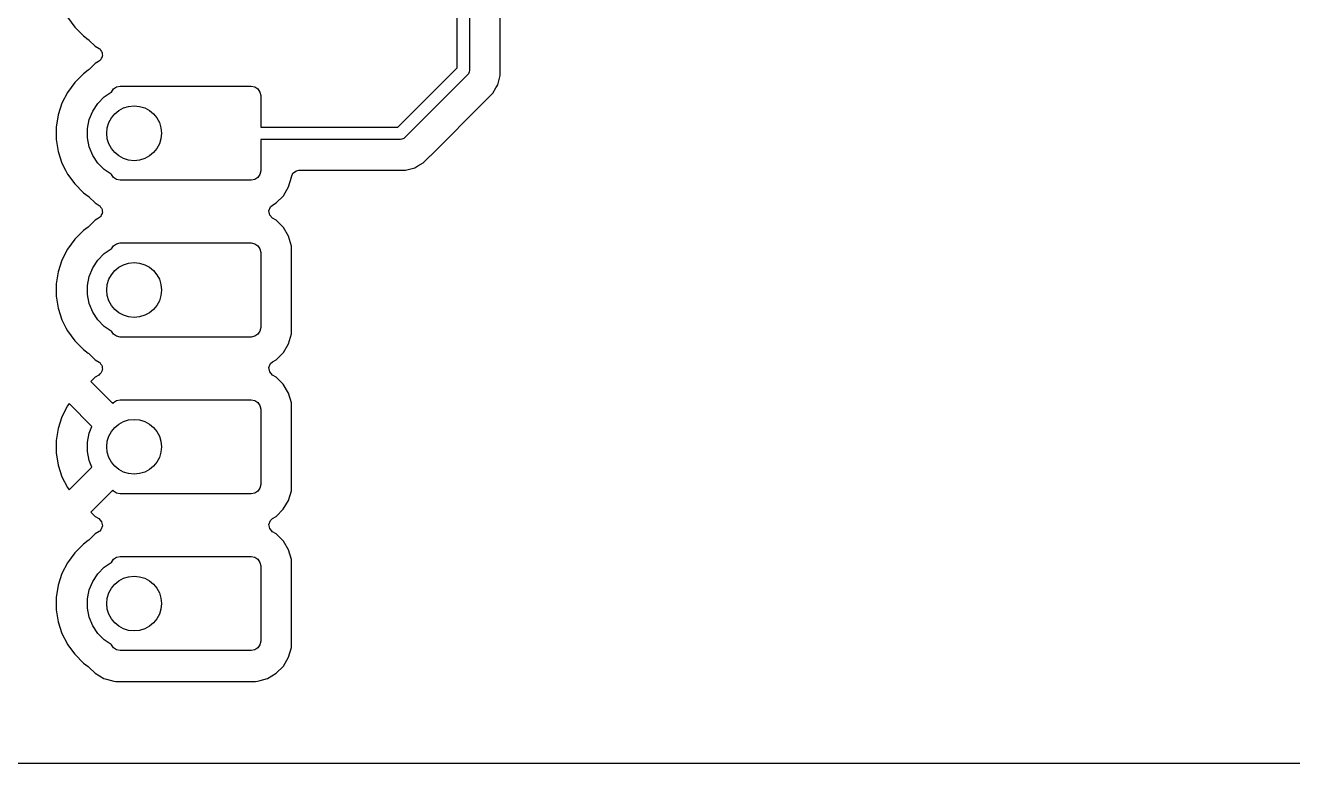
# Model space of a CAD drawing. Extents: x 82 to 229, y -139 to -91.
# Drawn here: x 147.33 to 167.88, y -139.5 to -127.54 of the extents above; entities that cross this region are included whole.
import ezdxf

# ---------------------------------------------------------------- set-up
doc = ezdxf.new("R2010")
doc.units = 0
doc.layers.add('BLACK', color=7, linetype='CONTINUOUS')

msp = doc.modelspace()

# ---------------------------------------------------------------- linework, layer by layer
at = {"layer": 'BLACK', "linetype": 'CONTINUOUS'}
for p, q in [((154.332, -128.228578), (154.332, -112.268)), ((154.532, -112.309422), (154.532, -128.27)), ((155.0325, -128.18333), (155.0325, -112.568097)), ((148.018213, -127.407694), (148.135019, -127.568464)), ((148.135019, -127.568464), (148.135021, -127.568466)), ((148.135021, -127.568466), (148.275539, -127.708984)), ((148.275539, -127.708984), (148.35506, -127.766758)), ((148.35506, -127.766758), (148.361824, -127.772039)), ((148.361824, -127.772039), (148.365998, -127.775537)), ((148.365998, -127.775537), (148.466053, -127.875592)), ((148.466053, -127.875592), (148.531737, -127.914437)), ((148.531737, -127.914437), (148.539522, -127.920962)), ((148.539522, -127.920962), (148.553488, -127.941926)), ((148.553488, -127.941926), (148.570679, -127.960338)), ((148.570679, -127.960338), (148.572528, -127.970506)), ((148.572528, -127.970506), (148.57826, -127.97911)), ((148.466046, -128.156413), (148.369854, -128.252604)), ((148.466053, -128.156408), (148.466046, -128.156413)), ((148.522996, -128.122732), (148.466053, -128.156408)), ((148.535871, -128.111575), (148.522996, -128.122732)), ((148.542609, -128.108363), (148.535871, -128.111575)), ((148.546122, -128.102692), (148.542609, -128.108363)), ((148.556536, -128.093669), (148.546122, -128.102692)), ((148.566143, -128.070381), (148.556536, -128.093669)), ((148.57941, -128.04897), (148.566143, -128.070381)), ((148.57826, -127.97911), (148.578674, -128.004297)), ((148.578674, -128.004297), (148.583182, -128.029079)), ((148.583182, -128.029079), (148.579239, -128.038634)), ((148.579239, -128.038634), (148.57941, -128.04897)), ((148.275536, -128.323018), (148.135021, -128.463533)), ((148.355061, -128.265239), (148.275536, -128.323018)), ((148.369854, -128.252604), (148.355061, -128.265239)), ((153.374578, -129.186), (154.332, -128.228578)), ((154.502711, -128.340711), (153.486711, -129.356711)), ((154.515147, -128.325557), (154.502711, -128.340711)), ((154.530079, -128.289509), (154.515147, -128.325557)), ((154.532, -128.27), (154.530079, -128.289509)), ((154.991577, -128.501785), (155.032501, -128.349057)), ((155.032501, -128.183348), (155.0325, -128.18333)), ((155.032501, -128.190943), (155.032501, -128.183348)), ((155.032501, -128.349057), (155.032501, -128.190943)), ((148.135021, -128.463533), (148.018213, -128.624305)), ((148.728601, -128.618079), (148.761637, -128.568637)), ((148.761637, -128.568637), (148.811079, -128.535601)), ((148.811079, -128.535601), (148.8694, -128.524)), ((148.8694, -128.524), (150.9966, -128.524)), ((150.9966, -128.524), (151.054921, -128.535601)), ((151.054921, -128.535601), (151.104363, -128.568637)), ((151.104363, -128.568637), (151.137399, -128.618079)), ((154.91252, -128.638716), (154.962639, -128.551904)), ((154.962639, -128.551904), (154.991577, -128.501785)), ((148.018213, -128.624305), (147.927996, -128.801365)), ((148.508966, -128.802592), (148.614592, -128.696966)), ((148.614592, -128.696966), (148.727979, -128.621203)), ((148.727979, -128.621203), (148.728601, -128.618079)), ((151.137399, -128.618079), (151.149, -128.6764)), ((151.149, -128.6764), (151.149, -129.186)), ((153.90673, -129.644504), (154.800713, -128.750521)), ((154.800713, -128.750521), (154.800716, -128.75052)), ((154.800716, -128.75052), (154.91252, -128.638716)), ((147.866587, -128.990362), (147.8355, -129.186639)), ((147.927996, -128.801365), (147.866587, -128.990362)), ((148.368811, -129.064803), (148.425976, -128.926796)), ((148.425976, -128.926796), (148.508966, -128.802592)), ((147.8355, -129.186639), (147.8355, -129.38536)), ((148.339669, -129.211311), (148.368811, -129.064803)), ((151.149, -129.186), (153.374578, -129.186)), ((147.8355, -129.38536), (147.866587, -129.581637)), ((148.339669, -129.360689), (148.339669, -129.211311)), ((148.368811, -129.507197), (148.339669, -129.360689)), ((153.416, -129.386), (151.149, -129.386)), ((151.149, -129.386), (151.149, -129.8956)), ((153.435509, -129.384079), (153.416, -129.386)), ((153.471557, -129.369147), (153.435509, -129.384079)), ((153.486711, -129.356711), (153.471557, -129.369147)), ((147.866587, -129.581637), (147.927993, -129.770629)), ((148.425976, -129.645204), (148.368811, -129.507197)), ((147.927993, -129.770629), (147.927994, -129.770632)), ((147.927994, -129.770632), (147.987033, -129.8865)), ((148.508966, -129.769408), (148.425976, -129.645204)), ((148.614592, -129.875034), (148.508966, -129.769408)), ((153.647785, -129.845577), (153.697904, -129.816639)), ((153.697904, -129.816639), (153.784716, -129.76652)), ((153.784716, -129.76652), (153.89652, -129.654716)), ((153.89652, -129.654714), (153.906728, -129.644507)), ((153.89652, -129.654716), (153.89652, -129.654714)), ((153.906728, -129.644507), (153.90673, -129.644504)), ((147.987033, -129.8865), (148.018213, -129.947694)), ((148.018213, -129.947694), (148.135019, -130.108464)), ((148.727979, -129.950796), (148.614592, -129.875034)), ((148.728601, -129.953921), (148.727979, -129.950796)), ((148.761637, -130.003363), (148.728601, -129.953921)), ((148.811079, -130.036399), (148.761637, -130.003363)), ((151.104363, -130.003363), (151.054921, -130.036399)), ((151.137399, -129.953921), (151.104363, -130.003363)), ((151.149, -129.8956), (151.137399, -129.953921)), ((151.600564, -130.156959), (151.646587, -129.998548)), ((151.646587, -129.998545), (151.647726, -129.992312)), ((151.646587, -129.998548), (151.646587, -129.998545)), ((151.647726, -129.992312), (151.649512, -129.992638)), ((151.649512, -129.992638), (151.671294, -129.935486)), ((151.671294, -129.935486), (151.727524, -129.894013)), ((151.727524, -129.894013), (151.77003, -129.8865)), ((151.77003, -129.8865), (153.329331, -129.8865)), ((153.329331, -129.8865), (153.329347, -129.886501)), ((153.329347, -129.886501), (153.336943, -129.886501)), ((153.336943, -129.886501), (153.495054, -129.886501)), ((153.495054, -129.886501), (153.495057, -129.886501)), ((153.495057, -129.886501), (153.647785, -129.845577)), ((148.135019, -130.108464), (148.135021, -130.108466)), ((148.135021, -130.108466), (148.275539, -130.248984)), ((148.8694, -130.048), (148.811079, -130.036399)), ((150.9966, -130.048), (148.8694, -130.048)), ((151.054921, -130.036399), (150.9966, -130.048)), ((151.516592, -130.298947), (151.600564, -130.156959)), ((148.275539, -130.248984), (148.35506, -130.306758)), ((148.35506, -130.306758), (148.361824, -130.312039)), ((148.361824, -130.312039), (148.365998, -130.315537)), ((148.365998, -130.315537), (148.466053, -130.415592)), ((148.466053, -130.415592), (148.531737, -130.454437)), ((151.343004, -130.449268), (151.399947, -130.415592)), ((151.399947, -130.415592), (151.516592, -130.298947)), ((148.531737, -130.454437), (148.539522, -130.460962)), ((148.539522, -130.460962), (148.553488, -130.481926)), ((148.556536, -130.633669), (148.546122, -130.642692)), ((148.553488, -130.481926), (148.570679, -130.500338)), ((148.566143, -130.610381), (148.556536, -130.633669)), ((148.57941, -130.58897), (148.566143, -130.610381)), ((148.570679, -130.500338), (148.572528, -130.510506)), ((148.572528, -130.510506), (148.57826, -130.51911)), ((148.57826, -130.51911), (148.578674, -130.544297)), ((148.578674, -130.544297), (148.583182, -130.569079)), ((148.583182, -130.569079), (148.579239, -130.578634)), ((148.579239, -130.578634), (148.57941, -130.58897)), ((151.282817, -130.542921), (151.309462, -130.478332)), ((151.295321, -130.611663), (151.282817, -130.542921)), ((151.343004, -130.662732), (151.295321, -130.611663)), ((151.309462, -130.478332), (151.343004, -130.449268)), ((148.355061, -130.805239), (148.275536, -130.863018)), ((148.369854, -130.792604), (148.355061, -130.805239)), ((148.466046, -130.696413), (148.369854, -130.792604)), ((148.466053, -130.696408), (148.466046, -130.696413)), ((148.522996, -130.662732), (148.466053, -130.696408)), ((148.535871, -130.651575), (148.522996, -130.662732)), ((148.542609, -130.648363), (148.535871, -130.651575)), ((148.546122, -130.642692), (148.542609, -130.648363)), ((151.399944, -130.696406), (151.343004, -130.662732)), ((151.399952, -130.696412), (151.399944, -130.696406)), ((151.516587, -130.813047), (151.399952, -130.696412)), ((151.51659, -130.813051), (151.516587, -130.813047)), ((151.516592, -130.813053), (151.51659, -130.813051)), ((151.600564, -130.955041), (151.516592, -130.813053)), ((148.135021, -131.003533), (148.018213, -131.164305)), ((148.275536, -130.863018), (148.135021, -131.003533)), ((151.646587, -131.113452), (151.600564, -130.955041)), ((148.018213, -131.164305), (147.927994, -131.341367)), ((148.508966, -131.342592), (148.614592, -131.236966)), ((148.614592, -131.236966), (148.727979, -131.161203)), ((148.727979, -131.161203), (148.728601, -131.158079)), ((148.728601, -131.158079), (148.761637, -131.108637)), ((148.761637, -131.108637), (148.811079, -131.075601)), ((148.811079, -131.075601), (148.8694, -131.064)), ((148.8694, -131.064), (150.9966, -131.064)), ((150.9966, -131.064), (151.054921, -131.075601)), ((151.054921, -131.075601), (151.104363, -131.108637)), ((151.104363, -131.108637), (151.137399, -131.158079)), ((151.137399, -131.158079), (151.149, -131.2164)), ((151.149, -131.2164), (151.149, -132.4356)), ((151.6495, -131.150466), (151.646587, -131.113452)), ((151.6495, -132.501534), (151.6495, -131.150466)), ((147.927993, -131.34137), (147.866587, -131.530362)), ((147.927994, -131.341367), (147.927993, -131.34137)), ((148.425976, -131.466796), (148.508966, -131.342592)), ((147.866587, -131.530362), (147.8355, -131.726639)), ((148.339669, -131.751311), (148.368811, -131.604803)), ((148.368811, -131.604803), (148.425976, -131.466796)), ((147.8355, -131.726639), (147.8355, -131.92536)), ((148.339669, -131.900689), (148.339669, -131.751311)), ((147.8355, -131.92536), (147.866587, -132.121637)), ((148.368811, -132.047197), (148.339669, -131.900689)), ((148.425976, -132.185204), (148.368811, -132.047197)), ((147.866587, -132.121637), (147.927993, -132.310629)), ((148.508966, -132.309408), (148.425976, -132.185204)), ((147.927993, -132.310629), (147.927994, -132.310632)), ((147.927994, -132.310632), (147.992741, -132.437703)), ((147.992741, -132.437703), (148.018213, -132.487694)), ((148.018213, -132.487694), (148.135019, -132.648464)), ((148.614592, -132.415034), (148.508966, -132.309408)), ((148.727979, -132.490796), (148.614592, -132.415034)), ((151.149, -132.4356), (151.137399, -132.493921)), ((148.135019, -132.648464), (148.135021, -132.648466)), ((148.135021, -132.648466), (148.275539, -132.788984)), ((148.728601, -132.493921), (148.727979, -132.490796)), ((148.761637, -132.543363), (148.728601, -132.493921)), ((148.811079, -132.576399), (148.761637, -132.543363)), ((148.8694, -132.588), (148.811079, -132.576399)), ((150.9966, -132.588), (148.8694, -132.588)), ((151.054921, -132.576399), (150.9966, -132.588)), ((151.104363, -132.543363), (151.054921, -132.576399)), ((151.137399, -132.493921), (151.104363, -132.543363)), ((151.600564, -132.696959), (151.646587, -132.538548)), ((151.646587, -132.538548), (151.6495, -132.501534)), ((148.275539, -132.788984), (148.35506, -132.846758)), ((148.35506, -132.846758), (148.361786, -132.852007)), ((148.361786, -132.852007), (148.365979, -132.855518)), ((148.365979, -132.855518), (148.466053, -132.955592)), ((151.399947, -132.955592), (151.516592, -132.838947)), ((151.516592, -132.838947), (151.600564, -132.696959)), ((148.466053, -132.955592), (148.532208, -132.994716)), ((148.532208, -132.994716), (148.539975, -133.00122)), ((148.539975, -133.00122), (148.553962, -133.022197)), ((148.553962, -133.022197), (148.57117, -133.040627)), ((148.57117, -133.040627), (148.573015, -133.050773)), ((148.573015, -133.050773), (148.578736, -133.059353)), ((148.578736, -133.059353), (148.579161, -133.084564)), ((148.579161, -133.084564), (148.583673, -133.109369)), ((151.282326, -133.083211), (151.308972, -133.018622)), ((151.294829, -133.151953), (151.282326, -133.083211)), ((151.308972, -133.018622), (151.342514, -132.989558)), ((151.342514, -132.989558), (151.399941, -132.955596)), ((151.399941, -132.955596), (151.399942, -132.955594)), ((151.399942, -132.955594), (151.399947, -132.955592)), ((148.466357, -133.23681), (148.39436, -133.308806)), ((148.39436, -133.308806), (148.39436, -133.308807)), ((148.39436, -133.308807), (148.750643, -133.66509)), ((148.46637, -133.2368), (148.466357, -133.23681)), ((148.523487, -133.203021), (148.46637, -133.2368)), ((148.536391, -133.191838), (148.523487, -133.203021)), ((148.543137, -133.18862), (148.536391, -133.191838)), ((148.546643, -133.182956), (148.543137, -133.18862)), ((148.557028, -133.173958), (148.546643, -133.182956)), ((148.566643, -133.150649), (148.557028, -133.173958)), ((148.579915, -133.129212), (148.566643, -133.150649)), ((148.583673, -133.109369), (148.57974, -133.1189)), ((148.57974, -133.1189), (148.579915, -133.129212)), ((151.342513, -133.203022), (151.294829, -133.151953)), ((151.399634, -133.236803), (151.342513, -133.203022)), ((151.399643, -133.23681), (151.399634, -133.236803)), ((151.516189, -133.353356), (151.399643, -133.23681)), ((151.516196, -133.353365), (151.516189, -133.353356)), ((151.600102, -133.495242), (151.516196, -133.353365)), ((151.646089, -133.653533), (151.600102, -133.495242)), ((148.018643, -133.704564), (147.928457, -133.881562)), ((148.045729, -133.667283), (148.018643, -133.704564)), ((148.04573, -133.667282), (148.045729, -133.667283)), ((148.414045, -134.035598), (148.04573, -133.667282)), ((148.750643, -133.66509), (148.761637, -133.648637)), ((148.761637, -133.648637), (148.811079, -133.615601)), ((148.811079, -133.615601), (148.8694, -133.604)), ((148.8694, -133.604), (150.9966, -133.604)), ((150.9966, -133.604), (151.054921, -133.615601)), ((151.054921, -133.615601), (151.104363, -133.648637)), ((151.104363, -133.648637), (151.137399, -133.698079)), ((151.137399, -133.698079), (151.149, -133.7564)), ((151.648998, -133.690508), (151.646089, -133.653533)), ((151.648999, -133.69053), (151.648998, -133.690508)), ((151.648999, -135.041488), (151.648999, -133.69053)), ((147.928457, -133.881562), (147.867075, -134.070476)), ((151.149, -133.7564), (151.149, -134.9756)), ((147.867075, -134.070479), (147.836, -134.266678)), ((147.867075, -134.070476), (147.867075, -134.070479)), ((148.368811, -134.144803), (148.414045, -134.035598)), ((147.836, -134.266678), (147.836, -134.465321)), ((148.339669, -134.291311), (148.368811, -134.144803)), ((148.339669, -134.440689), (148.339669, -134.291311)), ((147.836, -134.465321), (147.867075, -134.66152)), ((148.368811, -134.587197), (148.339669, -134.440689)), ((147.867075, -134.66152), (147.867075, -134.661523)), ((147.867075, -134.661523), (147.928457, -134.850437)), ((148.045731, -135.064716), (148.414045, -134.696401)), ((148.414045, -134.696401), (148.368811, -134.587197)), ((147.928457, -134.850437), (148.018641, -135.027432)), ((148.018641, -135.027432), (148.04573, -135.064715)), ((148.04573, -135.064715), (148.045731, -135.064716)), ((148.750642, -135.066908), (148.39436, -135.423191)), ((148.761637, -135.083363), (148.750642, -135.066908)), ((148.811079, -135.116399), (148.761637, -135.083363)), ((148.8694, -135.128), (148.811079, -135.116399)), ((150.9966, -135.128), (148.8694, -135.128)), ((151.054921, -135.116399), (150.9966, -135.128)), ((151.104363, -135.083363), (151.054921, -135.116399)), ((151.137399, -135.033921), (151.104363, -135.083363)), ((151.149, -134.9756), (151.137399, -135.033921)), ((151.600103, -135.236753), (151.646088, -135.078473)), ((151.646088, -135.078473), (151.646089, -135.078467)), ((151.646089, -135.078467), (151.648999, -135.041488)), ((151.516196, -135.378634), (151.600102, -135.236756)), ((151.600102, -135.236756), (151.600103, -135.236753)), ((148.39436, -135.423191), (148.46636, -135.495192)), ((148.46636, -135.495192), (148.466364, -135.495195)), ((148.466364, -135.495195), (148.523486, -135.528977)), ((148.523486, -135.528977), (148.571169, -135.580046)), ((151.282326, -135.62263), (151.308972, -135.55804)), ((151.308972, -135.55804), (151.342514, -135.528976)), ((151.342514, -135.528976), (151.399637, -135.495193)), ((151.399637, -135.495193), (151.399643, -135.495189)), ((151.399643, -135.495189), (151.516189, -135.378643)), ((151.516189, -135.378643), (151.516196, -135.378634)), ((148.466053, -135.776408), (148.36599, -135.876469)), ((148.532204, -135.737285), (148.466053, -135.776408)), ((148.539975, -135.730779), (148.532204, -135.737285)), ((148.557028, -135.713377), (148.539975, -135.730779)), ((148.583673, -135.648788), (148.557028, -135.713377)), ((148.571169, -135.580046), (148.583673, -135.648788)), ((151.294829, -135.691371), (151.282326, -135.62263)), ((151.342511, -135.74244), (151.294829, -135.691371)), ((151.399947, -135.776408), (151.342511, -135.74244)), ((151.399949, -135.77641), (151.399947, -135.776408)), ((151.399952, -135.776412), (151.399949, -135.77641)), ((151.516587, -135.893047), (151.399952, -135.776412)), ((148.275536, -135.943018), (148.135021, -136.083533)), ((148.355061, -135.885239), (148.275536, -135.943018)), ((148.360598, -135.880509), (148.355061, -135.885239)), ((148.361784, -135.879992), (148.360598, -135.880509)), ((148.36599, -135.876469), (148.361784, -135.879992)), ((151.51659, -135.893051), (151.516587, -135.893047)), ((151.516592, -135.893053), (151.51659, -135.893051)), ((151.600564, -136.035041), (151.516592, -135.893053)), ((148.135021, -136.083533), (148.018213, -136.244305)), ((148.761637, -136.188637), (148.811079, -136.155601)), ((148.811079, -136.155601), (148.8694, -136.144)), ((148.8694, -136.144), (150.9966, -136.144)), ((150.9966, -136.144), (151.054921, -136.155601)), ((151.054921, -136.155601), (151.104363, -136.188637)), ((151.646587, -136.193452), (151.600564, -136.035041)), ((148.018213, -136.244305), (147.927994, -136.421367)), ((148.508966, -136.422592), (148.614592, -136.316966)), ((148.614592, -136.316966), (148.727979, -136.241203)), ((148.727979, -136.241203), (148.728601, -136.238079)), ((148.728601, -136.238079), (148.761637, -136.188637)), ((151.104363, -136.188637), (151.137399, -136.238079)), ((151.137399, -136.238079), (151.149, -136.2964)), ((151.149, -136.2964), (151.149, -137.5156)), ((151.6495, -136.230466), (151.646587, -136.193452)), ((151.6495, -137.581534), (151.6495, -136.230466)), ((147.927993, -136.42137), (147.866587, -136.610362)), ((147.927994, -136.421367), (147.927993, -136.42137)), ((148.368811, -136.684803), (148.425976, -136.546796)), ((148.425976, -136.546796), (148.508966, -136.422592)), ((147.866587, -136.610362), (147.8355, -136.806639)), ((148.339669, -136.831311), (148.368811, -136.684803)), ((147.8355, -136.806639), (147.8355, -137.00536)), ((147.8355, -137.00536), (147.866587, -137.201637)), ((148.339669, -136.980689), (148.339669, -136.831311)), ((148.368811, -137.127197), (148.339669, -136.980689)), ((147.866587, -137.201637), (147.927993, -137.390629)), ((148.425976, -137.265204), (148.368811, -137.127197)), ((147.927993, -137.390629), (147.927994, -137.390632)), ((147.927994, -137.390632), (148.005835, -137.543401)), ((148.508966, -137.389408), (148.425976, -137.265204)), ((148.614592, -137.495034), (148.508966, -137.389408)), ((148.005835, -137.543401), (148.018213, -137.567694)), ((148.018213, -137.567694), (148.135019, -137.728464)), ((148.727979, -137.570796), (148.614592, -137.495034)), ((148.728601, -137.573921), (148.727979, -137.570796)), ((148.761637, -137.623363), (148.728601, -137.573921)), ((148.811079, -137.656399), (148.761637, -137.623363)), ((151.104363, -137.623363), (151.054921, -137.656399)), ((151.137399, -137.573921), (151.104363, -137.623363)), ((151.149, -137.5156), (151.137399, -137.573921)), ((151.600564, -137.776959), (151.646587, -137.618548)), ((151.646587, -137.618548), (151.6495, -137.581534)), ((148.135019, -137.728464), (148.135021, -137.728466)), ((148.135021, -137.728466), (148.275539, -137.868984)), ((148.8694, -137.668), (148.811079, -137.656399)), ((150.9966, -137.668), (148.8694, -137.668)), ((151.054921, -137.656399), (150.9966, -137.668)), ((151.516592, -137.918947), (151.600564, -137.776959)), ((148.275539, -137.868984), (148.35506, -137.926758)), ((148.35506, -137.926758), (148.369851, -137.93939)), ((148.369851, -137.93939), (148.466053, -138.035592)), ((148.466053, -138.035592), (148.608041, -138.119564)), ((151.257959, -138.119564), (151.399947, -138.035592)), ((151.399947, -138.035592), (151.516592, -137.918947)), ((148.608041, -138.119564), (148.649816, -138.131701)), ((148.649816, -138.131701), (148.766447, -138.165586)), ((148.766447, -138.165586), (148.76645, -138.165586)), ((148.76645, -138.165586), (148.766452, -138.165587)), ((148.766452, -138.165587), (148.803466, -138.1685)), ((148.803466, -138.1685), (148.803474, -138.1685)), ((148.803474, -138.1685), (151.062526, -138.1685)), ((151.062526, -138.1685), (151.062534, -138.1685)), ((151.062534, -138.1685), (151.099548, -138.165587)), ((151.099548, -138.165587), (151.09955, -138.165586)), ((151.09955, -138.165586), (151.099552, -138.165586)), ((151.099552, -138.165586), (151.141323, -138.153449)), ((151.141323, -138.153449), (151.257959, -138.119564)), ((229.3755, -139.4995), (102.74, -139.4995))]:
    msp.add_line(p, q, dxfattribs=at)
at = {"layer": 'BLACK'}
for centre in [(149.098, -129.286), (149.098, -131.826), (149.098, -134.366), (149.098, -136.906)]:
    msp.add_circle(centre, 0.4445, dxfattribs=at)

doc.saveas('drawing.dxf')
